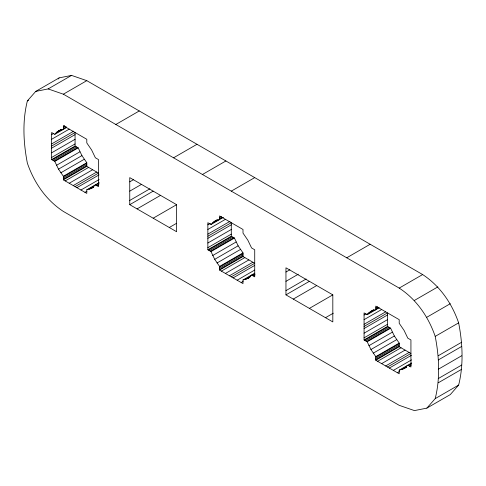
<?xml version="1.0" encoding="UTF-8"?>
<svg xmlns="http://www.w3.org/2000/svg" width="486" height="486" viewBox="0 0 486 486"><rect width="100%" height="100%" fill="white"/><g stroke="black" fill="none" stroke-linecap="round" stroke-linejoin="round"><path stroke-width="0.73" d="M27.362 100.918C22.259 121.275 23.389 142.69 27.362 163.144C34.044 182.566 46.006 200.098 63.362 211.434L399.206 405.336L414.443 410.597L426.854 408.125L450.285 394.596L458.638 385.088C463.741 364.731 462.611 343.316 458.638 322.862C451.956 303.434 439.994 285.902 422.638 274.56L86.794 80.658L71.557 75.403L59.146 77.882L35.715 91.411L27.362 100.918L28.662 100.165M426.854 408.125L435.207 398.617C440.31 378.26 439.18 356.846 435.207 336.391C428.524 316.963 416.563 299.425 399.206 288.089L63.362 94.187L48.132 88.926L35.715 91.411M99.162 182.645L86.794 189.783L86.794 193.398L63.362 179.869L63.362 176.254L58.502 169.146L54.778 161.395L51.638 159.578L51.638 132.52L54.778 134.336L56.485 132.374L61.108 129.379M210.991 224.526L214.721 221.069L219.569 219.569L219.569 215.942L243 229.471L243 233.098L247.848 240.199L251.578 247.957L254.725 249.774L254.725 276.832L251.578 275.015L247.848 278.46L243 279.966L243 283.587L219.569 270.058L219.569 266.437L214.721 259.336L210.991 251.584L207.856 249.774L207.856 222.716L210.991 224.526L223.475 217.315M411.697 362.945L399.206 370.156L399.206 373.77L375.775 360.241L375.775 356.627L370.933 349.525L367.197 341.767L364.069 339.957L364.069 312.899L367.197 314.709L368.91 312.747L373.534 309.752M58.162 78.999L59.146 77.882M399.206 370.156L404.066 368.649L407.79 365.205L410.931 367.015L410.931 339.957L407.79 338.147L404.066 330.389L399.206 323.281L399.206 319.654L375.775 306.125L375.775 309.752L370.933 311.259M86.794 189.783L91.641 188.276L95.371 184.832L98.506 186.636L98.506 159.578L95.371 157.774L91.641 150.01L86.794 142.914L86.794 139.282L63.362 125.753L63.362 129.385L58.502 130.88M48.132 88.926L71.557 75.403M63.362 94.187L86.794 80.658M63.362 126.324L64.662 125.57M63.362 127.569L65.312 126.439M51.638 134.634L53.594 133.51M56.485 132.374L61.692 129.367M56.892 132.55L58.192 131.797M59.499 131.05L61.449 129.92M63.362 128.814L66.612 126.937M54.778 134.336L66.612 127.502M51.638 139.282L69.212 129.136M51.638 143.935L73.769 131.153M51.638 146.043L75.069 132.52L75.069 146.055L51.638 159.578M51.638 148.157L75.069 134.634M51.638 152.811L75.069 139.288M51.638 157.464L75.069 143.941M52.13 159.864L75.561 146.335M53.211 160.489L76.642 146.96M115.838 124.483L139.269 110.954M54.292 161.109L77.717 147.586M54.778 161.395L78.21 147.866L81.934 155.617L86.794 162.725L86.794 166.346L63.362 179.869M56.485 165.325L79.917 151.796M58.502 169.146L81.934 155.617M60.805 172.803L84.236 159.28M63.362 176.254L86.794 162.725M63.362 176.819L86.794 163.29M63.362 178.064L86.794 164.535M63.362 179.304L86.794 165.775M65.191 180.926L88.622 167.397M69.219 183.252L92.644 169.723M73.24 185.573L96.671 172.05M75.069 186.63L98.5 173.101L86.794 166.346M76.903 187.687L99.029 174.911M80.931 190.014L99.156 179.492M90.05 188.471L93.3 186.588M95.857 185.111L99.114 183.234M89.345 189.279L93.901 186.648M91.641 188.276L93.598 187.153M84.959 192.341L86.915 191.217M96.939 185.731L98.889 184.607M129.75 181.843L133.65 179.589M173.563 157.81L196.994 144.281M129.75 191.15L141.462 184.382M129.75 200.451L149.925 188.799M129.75 204.679L176.612 231.731L176.612 204.673L129.75 177.621L129.75 204.679L153.175 191.15M137.07 208.901L160.501 195.378M202.455 174.492L225.887 160.969M153.181 218.202L176.612 204.679M231.281 191.138L254.713 177.609M169.292 227.503L176.448 223.372M219.569 217.752L221.519 216.628M207.856 224.83L210.462 223.323M215.371 220.693L216.671 219.945M212.698 222.558L217.904 219.557M214.405 221.987L216.361 220.857M219.569 219.004L222.175 217.497M207.856 229.477L225.431 219.332M207.856 234.124L229.987 221.349M207.856 236.239L231.287 222.71L231.287 236.245L207.856 249.774M207.856 238.353L231.287 224.824M207.856 243.006L231.287 229.477M207.856 247.66L231.287 234.131M208.348 250.053L231.779 236.53M209.423 250.679L232.855 237.15M210.499 251.298L233.93 237.769M210.991 251.584L234.422 238.055L238.146 245.807L243 252.908L243 256.529L219.569 270.058M212.698 255.515L236.129 241.985M214.721 259.336L238.146 245.807M217.017 262.993L240.449 249.464M219.569 266.437L243 252.908M219.569 267.002L243 253.479M219.569 268.248L243 254.719M219.569 269.493L243 255.964M221.397 271.115L244.829 257.586M225.431 273.442L248.862 259.913M229.459 275.769L252.89 262.24M231.287 276.826L254.719 263.297L243 256.529M233.122 277.883L254.597 265.478M237.144 280.203L254.719 270.058M243 279.966L254.834 273.138M247.556 277.901L248.856 277.148M252.07 275.301L254.67 273.794M245.552 279.468L250.758 276.461M247.848 278.46L249.804 277.336M241.171 282.53L243.121 281.4M253.151 275.92L255.101 274.797M285.956 272.032L289.863 269.779M285.956 281.333L298.325 274.195M285.956 290.634L306.131 278.988M346.731 257.793L370.162 244.264M285.956 294.862L332.819 321.92L332.819 294.862L285.956 267.804L285.956 294.862L309.388 281.333M293.283 299.09L316.708 285.561M309.388 308.391L332.819 294.862M325.498 317.692L333.311 313.184M399.206 288.089L422.638 274.56M375.775 307.942L377.731 306.812M364.069 315.013L366.019 313.889M368.91 312.747L374.117 309.74M366.711 314.43L368.011 313.677M369.311 312.923L373.868 310.293M375.775 309.187L379.031 307.31M367.197 314.709L379.031 307.875M364.069 319.66L381.638 309.515M364.069 324.308L385.544 311.909M364.069 326.422L387.494 312.893L387.494 326.434L364.069 339.957M364.069 328.536L387.494 315.013M414.443 300.415L437.874 286.892M364.069 333.189L387.494 319.66M364.069 337.843L387.494 324.314M364.555 340.243L387.986 326.714M365.63 340.862L389.061 327.333M366.711 341.488L390.143 327.959M367.197 341.767L390.629 328.238L394.359 335.996L399.206 343.098L399.206 346.712L375.775 360.241M368.91 345.698L392.342 332.175M370.933 349.525L394.359 335.996M426.854 317.23L450.285 303.707M373.23 353.182L396.661 339.653M375.775 356.627L399.206 343.098M375.775 357.192L399.206 343.663M375.775 358.431L399.206 344.908M375.775 359.676L399.206 346.147M377.61 361.298L401.041 347.769M381.638 363.625L405.069 350.096M435.207 336.391L458.638 322.862M385.665 365.952L409.097 352.423M387.5 367.009L410.931 353.48L399.206 346.712M389.329 368.066L411.454 355.29M393.35 370.393L411.575 359.871M401.813 369.214L403.763 368.09M408.283 365.484L411.533 363.607M401.764 369.658L406.32 367.027M404.066 368.649L406.667 367.149M397.378 372.713L399.328 371.59M409.358 366.11L411.314 364.98M438.269 355.74L461.7 342.217M438.269 359.968L461.7 346.439M438.269 369.269L461.7 355.746M438.269 378.57L461.7 365.047M438.269 382.798L461.7 369.275M435.207 398.617L458.638 385.088M75.069 146.055L78.21 147.866M231.287 236.245L234.422 238.055M387.494 326.434L390.629 328.238"/></g></svg>
